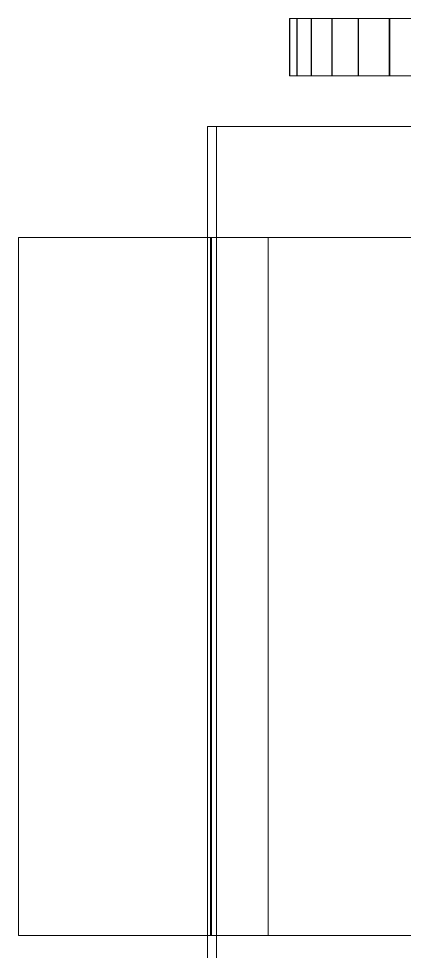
# Model space of a CAD drawing. Header units: millimetres. Extents: x -1970 to 59977, y -50268 to 6837.
# Drawn here: x 24214 to 24335.6, y -17485 to -17191 of the extents above; entities that cross this region are included whole.
import ezdxf

# ---------------------------------------------------------------- set-up
doc = ezdxf.new("R2010")
doc.units = ezdxf.units.MM
doc.layers.add('superior_C02', color=7, linetype='Continuous', lineweight=0)

msp = doc.modelspace()

# ---------------------------------------------------------------- linework, layer by layer
at = {"layer": 'superior_C02'}
for p, q in [((24301.741, -17191), (24299.47, -17191)), ((24299.47, -17191), (24299.495, -17191)), ((24299.47, -17209), (24299.47, -17191)), ((24299.495, -17191), (24301.813, -17191)), ((24299.495, -17209), (24299.495, -17191)), ((24306.22, -17191), (24301.741, -17191)), ((24301.741, -17209), (24301.741, -17191)), ((24301.813, -17191), (24306.337, -17191)), ((24301.813, -17209), (24301.813, -17191)), ((24312.734, -17191), (24306.22, -17191)), ((24306.22, -17209), (24306.22, -17191)), ((24306.337, -17191), (24312.892, -17191)), ((24306.337, -17209), (24306.337, -17191)), ((24321.034, -17191), (24312.734, -17191)), ((24312.734, -17209), (24312.734, -17191)), ((24312.892, -17191), (24321.226, -17191)), ((24312.892, -17209), (24312.892, -17191)), ((24330.8, -17191), (24321.034, -17191)), ((24321.034, -17209), (24321.034, -17191)), ((24321.226, -17191), (24331.019, -17191)), ((24321.226, -17209), (24321.226, -17191)), ((24341.657, -17191), (24330.8, -17191)), ((24330.8, -17209), (24330.8, -17191)), ((24331.019, -17191), (24341.895, -17191)), ((24331.019, -17209), (24331.019, -17191)), ((24299.495, -17209), (24299.47, -17209)), ((24299.47, -17209), (24301.741, -17209)), ((24301.813, -17209), (24299.495, -17209)), ((24301.741, -17209), (24306.22, -17209)), ((24306.337, -17209), (24301.813, -17209)), ((24306.22, -17209), (24312.734, -17209)), ((24312.892, -17209), (24306.337, -17209)), ((24312.734, -17209), (24321.034, -17209)), ((24321.226, -17209), (24312.892, -17209)), ((24321.034, -17209), (24330.8, -17209)), ((24331.019, -17209), (24321.226, -17209)), ((24330.8, -17209), (24341.657, -17209)), ((24341.895, -17209), (24331.019, -17209)), ((25000.346, -17225), (24273.53, -17225)), ((24273.53, -17225), (24273.53, -17515)), ((24276.453, -17225), (24273.53, -17225)), ((24276.453, -17515), (24276.453, -17225)), ((24276.453, -17225), (25003.269, -17225)), ((24405.305, -17260), (24214.037, -17260)), ((24214.037, -17260), (24214.037, -17480)), ((24274.829, -17260), (24214.037, -17260)), ((24465.804, -17260), (24274.536, -17260)), ((24274.536, -17260), (24274.536, -17480)), ((24292.657, -17260), (24274.536, -17260)), ((24274.829, -17480), (24274.829, -17260)), ((24274.829, -17260), (24466.096, -17260)), ((24292.657, -17480), (24292.657, -17260)), ((24292.657, -17260), (24483.924, -17260)), ((24214.037, -17480), (24405.305, -17480)), ((24214.037, -17480), (24274.829, -17480)), ((24274.536, -17480), (24465.804, -17480)), ((24274.536, -17480), (24292.657, -17480)), ((24466.096, -17480), (24274.829, -17480)), ((24483.924, -17480), (24292.657, -17480))]:
    msp.add_line(p, q, dxfattribs=at)

doc.saveas('drawing.dxf')
